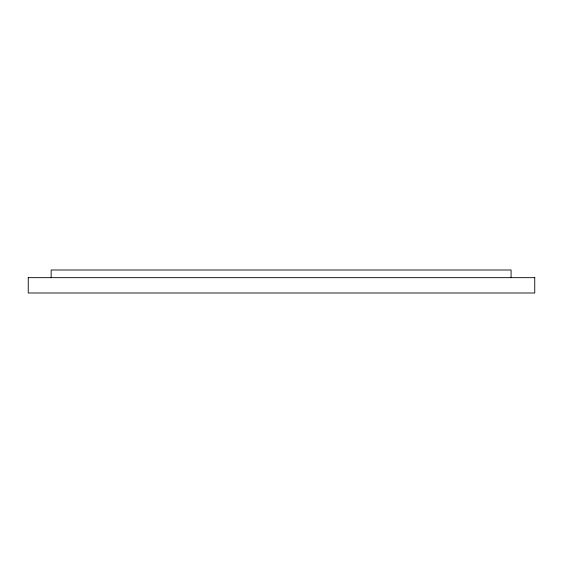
<?xml version="1.0" encoding="UTF-8"?>
<svg xmlns="http://www.w3.org/2000/svg" width="563" height="563" viewBox="0 0 563 563"><rect width="100%" height="100%" fill="white"/><g stroke="black" fill="none" stroke-linecap="round" stroke-linejoin="round"><path stroke-width="0.84" d="M28.15 277.665L534.85 277.665M534.751 277.665L534.751 292.999L28.249 292.999L28.249 277.665M511.084 277.665L511.084 270.001L51.149 270.001L51.149 277.665"/></g></svg>
